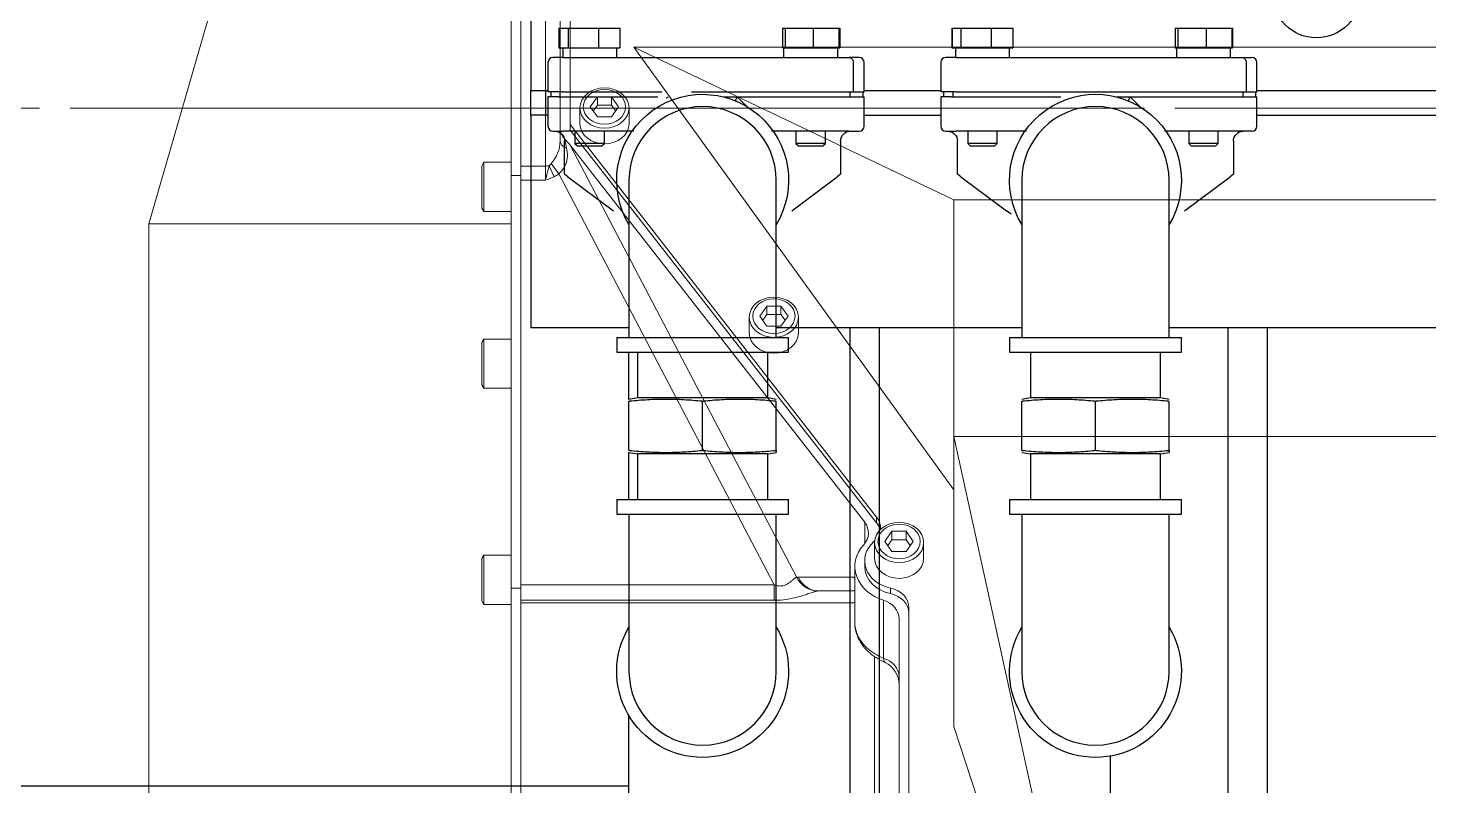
# Model space of a CAD drawing. Header units: millimetres. Extents: x 10462777 to 22643323, y 453826 to 1389191.
# Drawn here: x 11281790.5 to 11282075.8, y 584137.1 to 584291.4 of the extents above; entities that cross this region are included whole.
import ezdxf

# ---------------------------------------------------------------- set-up
doc = ezdxf.new("R2010")
doc.units = ezdxf.units.MM
doc.header["$LTSCALE"] = 200
doc.header["$MEASUREMENT"] = 0
for name, pattern in [('CENTER', [2, 1.25, -0.25, 0.25, -0.25]), ('CENTER2', [1.125, 0.75, -0.125, 0.125, -0.125]), ('PHANTOM', [2.5, 1.25, -0.25, 0.25, -0.25, 0.25, -0.25])]:
    doc.linetypes.add(name, pattern=pattern)
doc.layers.get('0').update_dxf_attribs({"linetype": 'CONTINUOUS'})
for name, color, linetype in [('1', 1, 'CENTER'), ('205', 4, 'CONTINUOUS'), ('DV1_DEFAULT', 7, 'CONTINUOUS')]:
    doc.layers.add(name, color=color, linetype=linetype)
doc.layers.add('LAYOUT', color=8, linetype='CONTINUOUS', lineweight=25)

# ---------------------------------------------------------------- blocks, each defined once
blk = doc.blocks.new('r710ic')
at = {"layer": 'DV1_DEFAULT', "color": 1, "linetype": 'CENTER2', "lineweight": 0}
for p, q in [((272041.37, 102141.44), (272041.37, 106426.45)), ((272041.37, 106323.81), (272041.37, 102038.81))]:
    blk.add_line(p, q, dxfattribs=at)
at = {"layer": 'DV1_DEFAULT', "color": 7, "linetype": 'CENTER2', "lineweight": 0}
blk.add_line((272041.37, 104592.6), (272041.37, 103886.38), dxfattribs=at)
at = {"layer": 'DV1_DEFAULT', "color": 7, "linetype": 'Continuous', "lineweight": 0}
for p, q in [((272059.99, 104103.8), (272059.99, 104325.63)), ((272108.19, 104103.8), (272108.19, 104325.63)), ((272028.96, 104038.63), (272028.96, 104250.63)), ((272287.76, 104143.18), (272108.19, 104103.8)), ((272167.27, 104103.8), (272287.76, 104143.18)), ((272028.96, 104038.63), (272119.07, 104103.8)), ((272028.96, 104038.63), (272059.99, 104103.8)), ((272059.99, 104103.8), (272108.19, 104103.8)), ((272167.27, 104103.8), (272108.19, 104103.8)), ((272132.99, 104097.63), (272129.78, 104097.63)), ((272129.55, 104095.52), (272127.5, 104094.07)), ((272127.5, 104094.07), (272127.5, 104091.18)), ((272129.22, 104094.07), (272127.5, 104094.07)), ((272130.41, 104094.91), (272129.22, 104094.07)), ((272129.22, 104094.07), (272129.22, 104091.18)), ((272131.6, 104094.07), (272129.55, 104095.52)), ((272131.6, 104091.18), (272131.6, 104094.07)), ((272143.01, 104094.63), (272202.55, 104094.63)), ((272129.22, 104091.18), (272127.5, 104091.18)), ((272127.5, 104091.18), (272129.55, 104089.74)), ((272129.22, 104091.18), (272130.41, 104090.35)), ((272129.55, 104089.74), (272131.6, 104091.18)), ((272140.2, 104090.88), (272139.05, 104090.88)), ((272200.75, 104092.63), (272145.3, 104092.63)), ((272044.7, 104025.63), (272124.6, 104088.05)), ((272045.85, 104025.63), (272125.74, 104088.05)), ((272125.74, 104088.05), (272124.6, 104088.05)), ((272129.78, 104087.63), (272132.99, 104087.63)), ((272153.36, 104089.46), (272141.54, 104089.46)), ((272206.37, 104087.63), (272153, 104087.63)), ((272048.9, 104025.63), (272125.67, 104085.62)), ((272130, 104085.62), (272125.67, 104085.62)), ((272133.5, 104085.63), (272134.64, 104085.63)), ((272134.64, 104083.63), (272146.12, 104083.63)), ((272136.86, 104072.08), (272136.86, 104083.42)), ((272139.65, 104083.63), (272139.65, 104076.29)), ((272142.08, 104083.63), (272142.08, 104015.63)), ((272048.9, 104025.63), (272136.9, 104071.77)), ((272087.12, 104072.13), (272083.91, 104072.13)), ((272083.68, 104070.02), (272081.63, 104068.57)), ((272081.63, 104068.57), (272081.63, 104065.69)), ((272083.35, 104068.57), (272081.63, 104068.57)), ((272084.54, 104069.41), (272083.35, 104068.57)), ((272083.35, 104068.57), (272083.35, 104065.69)), ((272085.73, 104068.57), (272083.68, 104070.02)), ((272085.73, 104065.69), (272085.73, 104068.57)), ((272138.42, 104067.2), (272054.74, 104023.33)), ((272083.35, 104065.69), (272081.63, 104065.69)), ((272081.63, 104065.69), (272083.68, 104064.24)), ((272083.35, 104065.69), (272084.54, 104064.85)), ((272083.68, 104064.24), (272085.73, 104065.69)), ((272141.53, 104067.2), (272138.42, 104067.2)), ((272138.42, 104015.63), (272138.42, 104067.2)), ((272141.53, 104067.2), (272141.53, 104015.63)), ((272083.91, 104062.13), (272087.12, 104062.13)), ((272044.52, 104037.63), (272041.31, 104037.63)), ((272041.08, 104035.52), (272039.03, 104034.07)), ((272039.03, 104034.07), (272039.03, 104031.18)), ((272040.75, 104034.07), (272039.03, 104034.07)), ((272041.94, 104034.91), (272040.75, 104034.07)), ((272040.75, 104034.07), (272040.75, 104031.18)), ((272043.13, 104034.07), (272041.08, 104035.52)), ((272043.13, 104031.18), (272043.13, 104034.07)), ((272040.75, 104031.18), (272039.03, 104031.18)), ((272039.03, 104031.18), (272041.08, 104029.74)), ((272040.75, 104031.18), (272041.94, 104030.35)), ((272041.08, 104029.74), (272043.13, 104031.18)), ((272041.31, 104027.63), (272044.52, 104027.63)), ((271974.08, 104025.63), (272044.7, 104025.63)), ((272044.7, 104025.63), (272045.85, 104025.63)), ((272047.63, 104024.53), (272049.51, 104024.91)), ((271976.13, 104023.63), (272045.5, 104023.63)), ((272048.08, 104023.63), (272045.5, 104023.63)), ((272052.62, 104021.79), (272054.74, 104023.33)), ((272053.08, 104021.38), (272055.3, 104022.37)), ((272053.13, 104020.63), (271975.65, 104020.63)), ((272056, 104020.63), (272053.13, 104020.63)), ((272053.13, 104015.63), (272053.13, 104020.63)), ((272056, 104020.63), (272056, 104015.63)), ((272053.13, 104015.63), (271975.65, 104015.63)), ((272055.05, 104013.63), (271977.53, 104013.63)), ((272052.37, 104013.63), (272052.37, 104008.03)), ((272056, 104015.63), (272053.13, 104015.63)), ((272055.05, 104013.63), (272055.05, 104015.63)), ((272139.08, 104013.63), (272055.05, 104013.63)), ((272138.42, 104015.63), (272056, 104015.63)), ((272062.37, 104008.03), (272062.37, 104013.63)), ((272064.92, 104013.63), (272064.92, 103939.87)), ((272088.37, 104013.63), (272088.37, 104008.03)), ((272098.37, 104008.03), (272098.37, 104013.63)), ((272132.37, 104013.63), (272132.37, 104008.03)), ((272141.53, 104015.63), (272138.42, 104015.63)), ((272139.08, 104013.63), (272139.08, 104015.63)), ((272282.37, 104013.63), (272139.08, 104013.63)), ((272142.08, 104015.63), (272141.53, 104015.63)), ((272142.08, 104015.63), (272281.94, 104015.63)), ((272142.37, 104008.03), (272142.37, 104013.63)), ((272064.92, 103939.87), (271815.37, 104011.87)), ((272062.37, 104008.03), (272052.37, 104008.03)), ((272052.37, 104008.03), (272053.06, 104007.63)), ((272053.06, 104007.63), (272061.68, 104007.63)), ((272061.68, 104007.63), (272062.37, 104008.03)), ((272098.37, 104008.03), (272088.37, 104008.03)), ((272088.37, 104008.03), (272089.06, 104007.63)), ((272089.06, 104007.63), (272097.68, 104007.63)), ((272097.68, 104007.63), (272098.37, 104008.03)), ((272142.37, 104008.03), (272132.37, 104008.03)), ((272132.37, 104008.03), (272133.06, 104007.63)), ((272133.06, 104007.63), (272141.68, 104007.63)), ((272141.68, 104007.63), (272142.37, 104008.03)), ((272245.37, 103939.87), (272064.92, 103939.87))]:
    blk.add_line(p, q, dxfattribs=at)
at = {"layer": 'DV1_DEFAULT', "color": 3, "linetype": 'CENTER2', "lineweight": 0}
blk.add_circle((272041.37, 104232.63), 367.64, dxfattribs=at)
at = {"layer": 'DV1_DEFAULT', "color": 7, "linetype": 'Continuous', "lineweight": 0}
for centre, radius, start, end in [((272158.67, 104087.73), 4.9, 90.004, 155.3609), ((272146.86, 104083.42), 10, 178.7889, 180), ((272045.45, 104026.7), 3.08, 270.8941, 315.119), ((272050.87, 104019.96), 5.13, 40.9793, 105.3613), ((272047.7, 104016.17), 7.47, 48.7718, 87.0666), ((272027.67, 104010.27), 30.17, 20.0883, 23.6585), ((272063.47, 104055.92), 36.07, 253.255, 258.0474)]:
    blk.add_arc(centre, radius, start, end, dxfattribs=at)
for centre, major_axis in [((272129.78, 104092.63), (0, 5)), ((272129.55, 104092.63), (0, -4.31)), ((272083.91, 104067.13), (0, 5)), ((272083.68, 104067.13), (0, 4.31)), ((272041.31, 104032.63), (0, 5)), ((272041.08, 104032.63), (0, -4.31))]:
    blk.add_ellipse(centre, major_axis=major_axis, ratio=0.819152, dxfattribs=at)
for centre, major_axis, ratio, start_param, end_param in [((272132.99, 104092.63), (0, 5), 0.819152, 3.141593, 6.283185), ((272143.01, 104089.63), (0, -5), 0.819152, 3.141593, 4.459709), ((272144.16, 104089.63), (0, 5), 0.819152, 0, 1.318116), ((272133.5, 104092.63), (0, 7), 0.819152, 2.39279, 4.459709), ((272134.64, 104092.63), (0, 7), 0.819152, 3.141593, 4.459709), ((272145.3, 104087.73), (0, -4.9), 0.819152, 3.141593, 4.352129), ((272157.12, 104087.73), (0, -4.9), 0.819152, 3.141593, 4.352129), ((272126.81, 104083.84), (0, -5), 0.819152, 3.063973, 3.710906), ((272127.95, 104083.84), (0, -5), 0.819152, 3.32803, 3.710906), ((272126.81, 104083.84), (0, -5), 0.819152, 2.39279, 2.435682), ((272134.64, 104092.63), (0, 9), 0.819152, 2.50037, 4.352129), ((272127.83, 104081.49), (0, -4.9), 0.819152, 2.50037, 3.710906), ((272134.65, 104087.63), (5, 0), 0.938748, 5.169733, 5.263012), ((272134.65, 104076.29), (5, 0), 0.938748, 5.169733, 6.283185), ((272134.69, 104075.98), (4.8, 1.38), 0.949089, 4.904928, 5.988714), ((272144.65, 104081.54), (-4.63, -6.24), 0.303979, 5.893837, 5.985391), ((272087.12, 104067.13), (0, 5), 0.819152, 3.141593, 6.283185), ((272146.86, 104077.33), (-9.87, -5.77), 0.280981, 6.120391, 6.211945), ((272044.52, 104032.63), (0, 5), 0.819152, 3.141593, 6.283185), ((272051.1, 104021.42), (-6.42, -5.84), 0.535423, 4.573748, 4.767537), ((272048.08, 104027.63), (0, -4), 0.484865, 0, 0.824415), ((272043.48, 104020.63), (9.91, 0), 0.30273, 0.251819, 0.396066), ((272043.48, 104020.63), (-12.2, 0), 0.573576, 3.393412, 3.537659), ((272051.41, 104020.63), (0, 3), 0.573576, 4.712389, 4.964208)]:
    blk.add_ellipse(centre, major_axis=major_axis, ratio=ratio, start_param=start_param, end_param=end_param, dxfattribs=at)
for points, knots in [([(272146.12, 104083.63), (272146.25, 104083.63), (272146.39, 104083.63), (272147.1, 104083.68), (272147.65, 104083.8), (272148.48, 104084.1), (272148.75, 104084.21), (272149.28, 104084.49), (272149.54, 104084.64), (272150.04, 104084.99), (272150.28, 104085.17), (272150.75, 104085.59), (272150.99, 104085.81), (272151.64, 104086.52), (272152.04, 104087.05), (272152.59, 104087.92), (272152.76, 104088.22), (272153.08, 104088.83), (272153.22, 104089.14), (272153.36, 104089.46)], [0.3450877, 0.3450877, 0.3450877, 0.3450877, 0.375, 0.375, 0.5, 0.5, 0.5625, 0.5625, 0.625, 0.625, 0.6875, 0.6875, 0.75, 0.75, 0.875, 0.875, 0.9375, 0.9375, 1, 1, 1, 1]), ([(272146.16, 104083.65), (272146.22, 104083.64), (272146.9, 104083.56), (272148.33, 104083.91), (272150.12, 104084.69), (272151.69, 104085.94), (272152.96, 104087.46), (272153.8, 104088.86), (272154.12, 104089.6), (272154.21, 104089.8)], [0, 0, 0, 0, 0.016991, 0.206682, 0.394075, 0.576881, 0.761429, 0.944882, 1, 1, 1, 1]), ([(272139.67, 104075.98), (272139.7, 104075.75), (272139.77, 104075.49), (272139.9, 104075.05), (272139.95, 104074.9), (272140.05, 104074.59), (272140.1, 104074.42), (272140.27, 104073.93), (272140.39, 104073.58), (272140.63, 104072.85), (272140.74, 104072.47), (272141.06, 104071.33), (272141.24, 104070.53), (272141.48, 104068.88), (272141.53, 104068.04), (272141.53, 104067.2)], [0, 0, 0, 0, 0.125, 0.125, 0.1875, 0.1875, 0.25, 0.25, 0.375, 0.375, 0.5, 0.5, 0.75, 0.75, 1, 1, 1, 1]), ([(272138.42, 104067.2), (272138.51, 104067.46), (272138.58, 104067.73), (272138.63, 104068.14), (272138.64, 104068.28), (272138.64, 104068.55), (272138.63, 104068.68), (272138.59, 104068.94), (272138.56, 104069.07), (272138.48, 104069.32), (272138.43, 104069.44), (272138.33, 104069.67), (272138.27, 104069.78), (272138.15, 104069.98), (272138.08, 104070.08), (272137.89, 104070.36), (272137.75, 104070.53), (272137.49, 104070.84), (272137.37, 104070.98), (272137.16, 104071.24), (272137.07, 104071.36), (272136.95, 104071.58), (272136.91, 104071.68), (272136.9, 104071.77)], [0, 0, 0, 0, 0.125, 0.125, 0.1875, 0.1875, 0.25, 0.25, 0.3125, 0.3125, 0.375, 0.375, 0.4375, 0.4375, 0.5, 0.5, 0.625, 0.625, 0.75, 0.75, 0.875, 0.875, 1, 1, 1, 1])]:
    blk.add_open_spline(points, degree=3, knots=knots, dxfattribs=at)
blk.add_open_spline([(272154.23, 104089.79), (272154.17, 104089.67), (272153.87, 104089.57), (272153.36, 104089.46)], degree=3, dxfattribs=at)
at = {"layer": 'LAYOUT', "color": 3}
blk.add_circle((272041.37, 104232.63), 2050.12, dxfattribs=at)
blk = doc.blocks.new('A$C7DA30AB0')
at = {"layer": 'LAYOUT', "color": 6, "linetype": 'PHANTOM'}
blk.add_circle((3030.45, 3025.99, 0), 2693.02, dxfattribs=at)

msp = doc.modelspace()

# ---------------------------------------------------------------- linework, layer by layer
at = {"layer": '1', "color": 252, "linetype": 'Continuous'}
for p, q in [((11281912.86951, 584215.83509, 0), (11281912.86951, 584225.44022, 0)), ((11281912.86951, 584195.4398, 0), (11281912.86951, 584205.03993, 0)), ((11281912.86951, 584081.43318, 0), (11281912.86951, 584151.42417, 0))]:
    msp.add_line(p, q, dxfattribs=at)
at = {"layer": '1', "color": 124, "linetype": 'Continuous'}
msp.add_line((11281392.86213, 584137.1362, 0), (11281912.87561, 584137.1362, 0), dxfattribs=at)
at = {"layer": '205', "color": 252, "linetype": 'Continuous'}
for p, q in [((11281892.86923, 584340.43686, 0), (11281892.86923, 584278.68645, 0)), ((11281898.6056, 584291.43616, 0), (11281898.6056, 584287.4361, 0)), ((11281898.6056, 584291.43616, 0), (11281898.70279, 584291.43616, 0)), ((11281898.70278, 584291.43616, 0), (11281898.70278, 584287.4361, 0)), ((11281898.70278, 584291.43616, 0), (11281900.47062, 584291.43616, 0)), ((11281900.47062, 584291.43616, 0), (11281900.47062, 584287.4361, 0)), ((11281900.47062, 584291.43616, 0), (11281906.63724, 584291.43616, 0)), ((11281906.63724, 584291.43616, 0), (11281911.03602, 584291.43616, 0)), ((11281906.63724, 584291.43616, 0), (11281906.63724, 584287.4361, 0)), ((11281911.03602, 584291.43616, 0), (11281911.03602, 584287.4361, 0)), ((11281944.12096, 584291.43616, 0), (11281944.12096, 584287.4361, 0)), ((11281944.12096, 584291.43616, 0), (11281944.65842, 584291.43616, 0)), ((11281944.65842, 584291.43616, 0), (11281944.65842, 584287.4361, 0)), ((11281944.65842, 584291.43616, 0), (11281950.4075, 584291.43616, 0)), ((11281950.4075, 584291.43616, 0), (11281950.4075, 584287.4361, 0)), ((11281950.4075, 584291.43616, 0), (11281955.61912, 584291.43616, 0)), ((11281955.61909, 584291.43616, 0), (11281955.79771, 584291.43616, 0)), ((11281955.61912, 584291.43616, 0), (11281955.61912, 584287.4361, 0)), ((11281955.79771, 584291.43616, 0), (11281955.79771, 584287.4361, 0)), ((11281978.60674, 584291.43616, 0), (11281978.60674, 584287.4361, 0)), ((11281978.60674, 584291.43616, 0), (11281978.70393, 584291.43616, 0)), ((11281978.70392, 584291.43616, 0), (11281978.70392, 584287.4361, 0)), ((11281978.70392, 584291.43616, 0), (11281980.47176, 584291.43616, 0)), ((11281980.47176, 584291.43616, 0), (11281980.47176, 584287.4361, 0)), ((11281980.47176, 584291.43616, 0), (11281986.63838, 584291.43616, 0)), ((11281986.63838, 584291.43616, 0), (11281986.63838, 584287.4361, 0)), ((11281986.63838, 584291.43616, 0), (11281991.03716, 584291.43616, 0)), ((11281991.03716, 584291.43616, 0), (11281991.03716, 584287.4361, 0)), ((11282024.1221, 584291.43616, 0), (11282024.1221, 584287.4361, 0)), ((11282024.1221, 584291.43616, 0), (11282024.65956, 584291.43616, 0)), ((11282024.65956, 584291.43616, 0), (11282024.65956, 584287.4361, 0)), ((11282024.65956, 584291.43616, 0), (11282030.40863, 584291.43616, 0)), ((11282030.40863, 584291.43616, 0), (11282035.62025, 584291.43616, 0)), ((11282030.40863, 584291.43616, 0), (11282030.40863, 584287.4361, 0)), ((11282035.62023, 584291.43616, 0), (11282035.79885, 584291.43616, 0)), ((11282035.62025, 584291.43616, 0), (11282035.62025, 584287.4361, 0)), ((11282035.79885, 584291.43616, 0), (11282035.79885, 584287.4361, 0)), ((11281898.6056, 584287.4361, 0), (11281898.70279, 584287.4361, 0)), ((11281898.70278, 584287.4361, 0), (11281899.5867, 584287.4361, 0)), ((11281899.36932, 584287.4361, 0), (11281899.36932, 584285.43607, 0)), ((11281899.5867, 584287.4361, 0), (11281900.47062, 584287.4361, 0)), ((11281900.47062, 584287.4361, 0), (11281903.55393, 584287.4361, 0)), ((11281903.55393, 584287.4361, 0), (11281906.63724, 584287.4361, 0)), ((11281906.63724, 584287.4361, 0), (11281908.83663, 584287.4361, 0)), ((11281908.83663, 584287.4361, 0), (11281911.03602, 584287.4361, 0)), ((11281910.36948, 584285.43607, 0), (11281910.36948, 584287.4361, 0)), ((11281944.12096, 584287.4361, 0), (11281944.38969, 584287.4361, 0)), ((11281944.36996, 584287.4361, 0), (11281944.36996, 584285.43607, 0)), ((11281944.38969, 584287.4361, 0), (11281944.65842, 584287.4361, 0)), ((11281944.65842, 584287.4361, 0), (11281947.53296, 584287.4361, 0)), ((11281947.53296, 584287.4361, 0), (11281950.4075, 584287.4361, 0)), ((11281950.4075, 584287.4361, 0), (11281953.01331, 584287.4361, 0)), ((11281953.01331, 584287.4361, 0), (11281955.61912, 584287.4361, 0)), ((11281955.37012, 584285.43607, 0), (11281955.37012, 584287.4361, 0)), ((11281955.61909, 584287.4361, 0), (11281955.79771, 584287.4361, 0)), ((11281978.60674, 584287.4361, 0), (11281978.70393, 584287.4361, 0)), ((11281978.70392, 584287.4361, 0), (11281979.58784, 584287.4361, 0)), ((11281979.37046, 584287.4361, 0), (11281979.37046, 584285.43607, 0)), ((11281979.58784, 584287.4361, 0), (11281980.47176, 584287.4361, 0)), ((11281980.47176, 584287.4361, 0), (11281983.55507, 584287.4361, 0)), ((11281983.55507, 584287.4361, 0), (11281986.63838, 584287.4361, 0)), ((11281986.63838, 584287.4361, 0), (11281988.83777, 584287.4361, 0)), ((11281988.83777, 584287.4361, 0), (11281991.03716, 584287.4361, 0)), ((11281990.37062, 584285.43607, 0), (11281990.37062, 584287.4361, 0)), ((11282024.1221, 584287.4361, 0), (11282024.39083, 584287.4361, 0)), ((11282024.3711, 584287.4361, 0), (11282024.3711, 584285.43607, 0)), ((11282024.39083, 584287.4361, 0), (11282024.65956, 584287.4361, 0)), ((11282024.65956, 584287.4361, 0), (11282027.5341, 584287.4361, 0)), ((11282027.5341, 584287.4361, 0), (11282030.40863, 584287.4361, 0)), ((11282030.40863, 584287.4361, 0), (11282033.01444, 584287.4361, 0)), ((11282033.01444, 584287.4361, 0), (11282035.62025, 584287.4361, 0)), ((11282035.37125, 584285.43607, 0), (11282035.37125, 584287.4361, 0)), ((11282035.62023, 584287.4361, 0), (11282035.79885, 584287.4361, 0)), ((11281896.36928, 584284.43606, 0), (11281896.36928, 584278.43597, 0)), ((11281899.43759, 584285.43607, 0), (11281897.36929, 584285.43607, 0)), ((11281899.43759, 584285.43607, 0), (11281957.67558, 584285.43607, 0)), ((11281959.74388, 584285.43607, 0), (11281957.67558, 584285.43607, 0)), ((11281958.55701, 584284.43606, 0), (11281958.55701, 584278.43597, 0)), ((11281960.74389, 584278.43597, 0), (11281960.74389, 584284.43606, 0)), ((11281976.37042, 584284.43606, 0), (11281976.37042, 584278.43597, 0)), ((11281979.43873, 584285.43607, 0), (11281977.37043, 584285.43607, 0)), ((11281979.43873, 584285.43607, 0), (11282037.67671, 584285.43607, 0)), ((11282037.67671, 584285.43607, 0), (11282039.74501, 584285.43607, 0)), ((11282038.55815, 584284.43606, 0), (11282038.55815, 584278.43597, 0)), ((11282040.74503, 584278.43597, 0), (11282040.74503, 584284.43606, 0)), ((11281892.86923, 584273.68591, 0), (11281892.86923, 584278.68598, 0)), ((11281892.86923, 584278.68598, 0), (11281895.86927, 584278.68598, 0)), ((11281895.86927, 584278.68598, 0), (11281895.86927, 584273.68591, 0)), ((11281895.86927, 584278.68598, 0), (11281896.37264, 584278.68598, 0)), ((11281898.44669, 584278.43597, 0), (11281896.36928, 584278.43597, 0)), ((11281896.9318, 584278.43597, 0), (11281896.9318, 584277.43596, 0)), ((11281899.35503, 584278.43597, 0), (11281898.44669, 584278.43597, 0)), ((11281898.86681, 584277.43596, 0), (11281898.86681, 584278.43597, 0)), ((11281899.35503, 584278.43597, 0), (11281919.56482, 584278.43597, 0)), ((11281925.61604, 584278.43597, 0), (11281958.55701, 584278.43597, 0)), ((11281957.91249, 584277.43596, 0), (11281957.91249, 584278.43597, 0)), ((11281958.55701, 584278.43597, 0), (11281960.74389, 584278.43597, 0)), ((11281960.53596, 584277.43596, 0), (11281960.53596, 584278.43597, 0)), ((11281960.74433, 584278.68598, 0), (11281976.37239, 584278.68598, 0)), ((11281978.44783, 584278.43597, 0), (11281976.37042, 584278.43597, 0)), ((11281976.93293, 584278.43597, 0), (11281976.93293, 584277.43596, 0)), ((11281979.35617, 584278.43597, 0), (11281978.44783, 584278.43597, 0)), ((11281978.86795, 584277.43596, 0), (11281978.86795, 584278.43597, 0)), ((11281979.35617, 584278.43597, 0), (11282038.55815, 584278.43597, 0)), ((11282037.91363, 584277.43596, 0), (11282037.91363, 584278.43597, 0)), ((11282038.55815, 584278.43597, 0), (11282040.74503, 584278.43597, 0)), ((11282040.5371, 584277.43596, 0), (11282040.5371, 584278.43597, 0)), ((11282040.75, 584278.68598, 0), (11282216.37162, 584278.68598, 0)), ((11281896.36928, 584277.43596, 0), (11281896.36928, 584271.43587, 0)), ((11281898.44669, 584277.43596, 0), (11281896.36928, 584277.43596, 0)), ((11281898.44669, 584277.43596, 0), (11281899.35503, 584277.43596, 0)), ((11281899.35503, 584277.43596, 0), (11281918.7604, 584277.43596, 0)), ((11281920.51975, 584277.12771, 0), (11281920.828, 584277.43596, 0)), ((11281932.02303, 584277.43596, 0), (11281934.91146, 584277.43596, 0)), ((11281934.56678, 584276.60384, 0), (11281934.91146, 584277.43596, 0)), ((11281934.91146, 584277.43596, 0), (11281936.95389, 584275.39353, 0)), ((11281934.91146, 584277.43596, 0), (11281957.75814, 584277.43596, 0)), ((11281957.75814, 584277.43596, 0), (11281958.66648, 584277.43596, 0)), ((11281958.66648, 584277.43596, 0), (11281960.74389, 584277.43596, 0)), ((11281960.74389, 584271.43587, 0), (11281960.74389, 584277.43596, 0)), ((11281976.37042, 584277.43596, 0), (11281976.37042, 584271.43587, 0)), ((11281978.44783, 584277.43596, 0), (11281976.37042, 584277.43596, 0)), ((11281978.44783, 584277.43596, 0), (11281979.35617, 584277.43596, 0)), ((11281979.35617, 584277.43596, 0), (11282000.82913, 584277.43596, 0)), ((11282012.02416, 584277.43596, 0), (11282014.91259, 584277.43596, 0)), ((11282014.56792, 584276.60384, 0), (11282014.91259, 584277.43596, 0)), ((11282014.91259, 584277.43596, 0), (11282016.95502, 584275.39353, 0)), ((11282014.91259, 584277.43596, 0), (11282037.75927, 584277.43596, 0)), ((11282037.75927, 584277.43596, 0), (11282038.66761, 584277.43596, 0)), ((11282038.66761, 584277.43596, 0), (11282040.74503, 584277.43596, 0)), ((11282040.74503, 584271.43587, 0), (11282040.74503, 584277.43596, 0)), ((11281892.86923, 584273.68653, 0), (11281892.86923, 584230.43529, 0)), ((11281895.86927, 584273.68591, 0), (11281892.86923, 584273.68591, 0)), ((11281895.86927, 584273.68591, 0), (11281896.37264, 584273.68591, 0)), ((11281960.74433, 584273.68591, 0), (11281976.37239, 584273.68591, 0)), ((11282040.75, 584273.68591, 0), (11282216.37162, 584273.68591, 0)), ((11281897.36929, 584270.43586, 0), (11281899.43759, 584270.43586, 0)), ((11281913.8279, 584270.43586, 0), (11281899.43759, 584270.43586, 0)), ((11281901.86936, 584270.43586, 0), (11281901.86936, 584267.93583, 0)), ((11281907.86944, 584267.93583, 0), (11281907.86944, 584270.43586, 0)), ((11281957.67558, 584270.43586, 0), (11281941.91156, 584270.43586, 0)), ((11281946.87, 584270.43586, 0), (11281946.87, 584267.93583, 0)), ((11281952.87008, 584267.93583, 0), (11281952.87008, 584270.43586, 0)), ((11281957.67558, 584270.43586, 0), (11281959.74388, 584270.43586, 0)), ((11281977.37043, 584270.43586, 0), (11281979.43873, 584270.43586, 0)), ((11281993.82903, 584270.43586, 0), (11281979.43873, 584270.43586, 0)), ((11281981.87049, 584270.43586, 0), (11281981.87049, 584267.93583, 0)), ((11281987.87058, 584267.93583, 0), (11281987.87058, 584270.43586, 0)), ((11282037.67671, 584270.43586, 0), (11282021.91269, 584270.43586, 0)), ((11282026.87113, 584270.43586, 0), (11282026.87113, 584267.93583, 0)), ((11282032.87122, 584267.93583, 0), (11282032.87122, 584270.43586, 0)), ((11282039.74501, 584270.43586, 0), (11282037.67671, 584270.43586, 0)), ((11281899.76945, 584261.65733, 0), (11281899.76945, 584268.43583, 0)), ((11281901.86936, 584267.93583, 0), (11281902.36937, 584267.43582, 0)), ((11281904.8694, 584267.93583, 0), (11281901.86936, 584267.93583, 0)), ((11281902.36937, 584267.43582, 0), (11281904.8694, 584267.43582, 0)), ((11281907.86944, 584267.93583, 0), (11281904.8694, 584267.93583, 0)), ((11281904.8694, 584267.43582, 0), (11281907.36944, 584267.43582, 0)), ((11281907.36944, 584267.43582, 0), (11281907.86944, 584267.93583, 0)), ((11281946.87, 584267.93583, 0), (11281947.37, 584267.43582, 0)), ((11281949.87004, 584267.93583, 0), (11281946.87, 584267.93583, 0)), ((11281947.37, 584267.43582, 0), (11281949.87004, 584267.43582, 0)), ((11281952.87008, 584267.93583, 0), (11281949.87004, 584267.93583, 0)), ((11281949.87004, 584267.43582, 0), (11281952.37008, 584267.43582, 0)), ((11281952.37008, 584267.43582, 0), (11281952.87008, 584267.93583, 0)), ((11281955.97001, 584268.43583, 0), (11281955.97001, 584261.65733, 0)), ((11281979.77058, 584261.65733, 0), (11281979.77058, 584268.43583, 0)), ((11281981.87049, 584267.93583, 0), (11281982.3705, 584267.43582, 0)), ((11281984.87054, 584267.93583, 0), (11281981.87049, 584267.93583, 0)), ((11281982.3705, 584267.43582, 0), (11281984.87054, 584267.43582, 0)), ((11281987.87058, 584267.93583, 0), (11281984.87054, 584267.93583, 0)), ((11281984.87054, 584267.43582, 0), (11281987.37057, 584267.43582, 0)), ((11281987.37057, 584267.43582, 0), (11281987.87058, 584267.93583, 0)), ((11282026.87113, 584267.93583, 0), (11282027.37114, 584267.43582, 0)), ((11282029.87118, 584267.93583, 0), (11282026.87113, 584267.93583, 0)), ((11282027.37114, 584267.43582, 0), (11282029.87118, 584267.43582, 0)), ((11282032.87122, 584267.93583, 0), (11282029.87118, 584267.93583, 0)), ((11282029.87118, 584267.43582, 0), (11282032.37121, 584267.43582, 0)), ((11282032.37121, 584267.43582, 0), (11282032.87122, 584267.93583, 0)), ((11282035.97114, 584268.43583, 0), (11282035.97114, 584261.65733, 0)), ((11281900.44431, 584261.15493, 0), (11281899.76945, 584261.65733, 0)), ((11281900.44431, 584261.15493, 0), (11281909.73241, 584254.24047, 0)), ((11281946.00704, 584254.24047, 0), (11281955.29514, 584261.15493, 0)), ((11281955.97001, 584261.65733, 0), (11281955.29514, 584261.15493, 0)), ((11281980.44545, 584261.15493, 0), (11281979.77058, 584261.65733, 0)), ((11281980.44545, 584261.15493, 0), (11281989.73355, 584254.24047, 0)), ((11282026.00818, 584254.24047, 0), (11282035.29628, 584261.15493, 0)), ((11282035.97114, 584261.65733, 0), (11282035.29628, 584261.15493, 0)), ((11281912.86951, 584260.43572, 0), (11281912.86951, 584228.43526, 0)), ((11281942.86994, 584228.43526, 0), (11281942.86994, 584260.43572, 0)), ((11281992.87065, 584260.43572, 0), (11281992.87065, 584228.43526, 0)), ((11282022.87108, 584228.43526, 0), (11282022.87108, 584260.43572, 0)), ((11281990.69529, 584253.52451, 0), (11281989.73355, 584254.24047, 0)), ((11281892.86923, 584230.43529, 0), (11281912.87576, 584230.43529, 0)), ((11281942.87619, 584230.43529, 0), (11281992.8769, 584230.43529, 0)), ((11281957.87015, 584230.43804, 0), (11281957.87015, 584116.43367, 0)), ((11281963.87024, 584078.43313, 0), (11281963.87024, 584230.43217, 0)), ((11282022.87733, 584230.43529, 0), (11282232.87406, 584230.43529, 0)), ((11282034.87125, 584018.93229, 0), (11282034.87125, 584230.44781, 0)), ((11282042.87136, 584093.43335, 0), (11282042.87136, 584230.43498, 0)), ((11281910.36948, 584228.43526, 0), (11281910.36948, 584225.43522, 0)), ((11281910.36948, 584228.43526, 0), (11281927.86973, 584228.43526, 0)), ((11281927.86973, 584228.43526, 0), (11281945.36998, 584228.43526, 0)), ((11281945.36998, 584225.43522, 0), (11281945.36998, 584228.43526, 0)), ((11281990.37062, 584228.43526, 0), (11281990.37062, 584225.43522, 0)), ((11281990.37062, 584228.43526, 0), (11282007.87086, 584228.43526, 0)), ((11282007.87086, 584228.43526, 0), (11282025.37111, 584228.43526, 0)), ((11282025.37111, 584225.43522, 0), (11282025.37111, 584228.43526, 0)), ((11281910.36948, 584225.43522, 0), (11281927.86973, 584225.43522, 0)), ((11281914.61954, 584225.43509, 0), (11281914.61954, 584216.1404, 0)), ((11281927.86973, 584225.43522, 0), (11281945.36998, 584225.43522, 0)), ((11281941.11992, 584216.1404, 0), (11281941.11992, 584225.43509, 0)), ((11281990.37062, 584225.43522, 0), (11282007.87086, 584225.43522, 0)), ((11281994.62068, 584225.43509, 0), (11281994.62068, 584216.1404, 0)), ((11282007.87086, 584225.43522, 0), (11282025.37111, 584225.43522, 0)), ((11282021.12105, 584216.1404, 0), (11282021.12105, 584225.43509, 0)), ((11281914.61954, 584216.1404, 0), (11281912.86951, 584215.83182, 0)), ((11281912.86951, 584205.43494, 0), (11281912.86951, 584215.43508, 0)), ((11281912.86951, 584215.43508, 0), (11281912.9924, 584215.43508, 0)), ((11281927.86807, 584216.1404, 0), (11281914.61954, 584216.1404, 0)), ((11281927.74684, 584215.43508, 0), (11281927.86973, 584215.43508, 0)), ((11281941.11992, 584216.1404, 0), (11281927.86807, 584216.1404, 0)), ((11281927.86973, 584205.43494, 0), (11281927.86973, 584215.43508, 0)), ((11281927.86973, 584215.43508, 0), (11281927.99261, 584215.43508, 0)), ((11281942.86994, 584215.83182, 0), (11281941.11992, 584216.1404, 0)), ((11281942.74706, 584215.43508, 0), (11281942.86994, 584215.43508, 0)), ((11281942.86994, 584205.43494, 0), (11281942.86994, 584215.43508, 0)), ((11281994.62068, 584216.1404, 0), (11281992.87065, 584215.83182, 0)), ((11281992.87065, 584205.43494, 0), (11281992.87065, 584215.43508, 0)), ((11281992.87065, 584215.43508, 0), (11281992.99353, 584215.43508, 0)), ((11282007.86921, 584216.1404, 0), (11281994.62068, 584216.1404, 0)), ((11282007.74798, 584215.43508, 0), (11282007.87086, 584215.43508, 0)), ((11282021.12105, 584216.1404, 0), (11282007.86921, 584216.1404, 0)), ((11282007.87086, 584205.43494, 0), (11282007.87086, 584215.43508, 0)), ((11282007.87086, 584215.43508, 0), (11282007.99375, 584215.43508, 0)), ((11282022.87108, 584215.83182, 0), (11282021.12105, 584216.1404, 0)), ((11282022.74819, 584215.43508, 0), (11282022.87108, 584215.43508, 0)), ((11282022.87108, 584205.43494, 0), (11282022.87108, 584215.43508, 0)), ((11281912.9924, 584205.43494, 0), (11281912.86951, 584205.43494, 0)), ((11281912.86951, 584205.0382, 0), (11281914.61954, 584204.72962, 0)), ((11281914.61954, 584204.72962, 0), (11281914.61954, 584195.43493, 0)), ((11281941.11992, 584204.72962, 0), (11281914.61954, 584204.72962, 0)), ((11281927.86973, 584205.43494, 0), (11281927.74684, 584205.43494, 0)), ((11281927.99261, 584205.43494, 0), (11281927.86973, 584205.43494, 0)), ((11281941.11992, 584204.72962, 0), (11281942.86994, 584205.0382, 0)), ((11281941.11992, 584195.43493, 0), (11281941.11992, 584204.72962, 0)), ((11281942.86994, 584205.43494, 0), (11281942.74706, 584205.43494, 0)), ((11281992.99353, 584205.43494, 0), (11281992.87065, 584205.43494, 0)), ((11281992.87065, 584205.0382, 0), (11281994.62068, 584204.72962, 0)), ((11281994.62068, 584204.72962, 0), (11281994.62068, 584195.43493, 0)), ((11282021.12105, 584204.72962, 0), (11281994.62068, 584204.72962, 0)), ((11282007.87086, 584205.43494, 0), (11282007.74798, 584205.43494, 0)), ((11282007.99375, 584205.43494, 0), (11282007.87086, 584205.43494, 0)), ((11282021.12105, 584204.72962, 0), (11282022.87108, 584205.0382, 0)), ((11282021.12105, 584195.43493, 0), (11282021.12105, 584204.72962, 0)), ((11282022.87108, 584205.43494, 0), (11282022.74819, 584205.43494, 0)), ((11281910.36948, 584195.4348, 0), (11281910.36948, 584192.43475, 0)), ((11281910.36948, 584195.4348, 0), (11281945.36998, 584195.4348, 0)), ((11281945.36998, 584192.43475, 0), (11281945.36998, 584195.4348, 0)), ((11281990.37062, 584195.4348, 0), (11281990.37062, 584192.43475, 0)), ((11281990.37062, 584195.4348, 0), (11282025.37111, 584195.4348, 0)), ((11282025.37111, 584192.43475, 0), (11282025.37111, 584195.4348, 0)), ((11281910.36948, 584192.43475, 0), (11281945.36998, 584192.43475, 0)), ((11281912.86951, 584192.43475, 0), (11281912.86951, 584160.4343, 0)), ((11281942.86994, 584160.4343, 0), (11281942.86994, 584192.43475, 0)), ((11281990.37062, 584192.43475, 0), (11282025.37111, 584192.43475, 0)), ((11281992.87065, 584192.43475, 0), (11281992.87065, 584160.4343, 0)), ((11282022.87108, 584160.4343, 0), (11282022.87108, 584192.43475, 0)), ((11282010.87091, 584143.1938, 0), (11282010.87091, 584018.93229, 0))]:
    msp.add_line(p, q, dxfattribs=at)
msp.add_circle((11282052.8715, 584298.43626, 0), 9.00013, dxfattribs=at)
for centre, radius, start, end in [((11281897.36929, 584284.43606, 0), 1.00001, 90, 180), ((11281959.74388, 584284.43606, 0), 1.00001, 0, 90), ((11281977.37043, 584284.43606, 0), 1.00001, 90, 180), ((11282039.74501, 584284.43606, 0), 1.00001, 0, 90), ((11281927.86973, 584260.43572, 0), 15.00021, 0, 180), ((11282007.87086, 584260.43572, 0), 15.00021, 0, 180), ((11281897.36929, 584271.43587, 0), 1.00001, 180, 270), ((11281959.74388, 584271.43587, 0), 1.00001, 270, 0), ((11281977.37043, 584271.43587, 0), 1.00001, 180, 270), ((11282039.74501, 584271.43587, 0), 1.00001, 270, 0), ((11281927.86973, 584160.4343, 0), 15.00021, 180, 0), ((11282007.87086, 584160.4343, 0), 15.00021, 180, 0)]:
    msp.add_arc(centre, radius, start, end, dxfattribs=at)
at = {"layer": '205', "color": 252, "linetype": 'Continuous', "extrusion": (0, 0, -1)}
for centre, radius, start, end in [((-11281927.86973, 584260.43572, 0), 17.50025, 329.0006166, 211.2693869), ((-11282007.87086, 584260.43572, 0), 17.50025, 328.7306063, 211.2693377), ((-11281897.76942, 584268.43583, 0), 2.00003, 90, 180), ((-11281957.97003, 584268.43583, 0), 2.00003, 0, 90), ((-11281977.77056, 584268.43583, 0), 2.00003, 90, 180), ((-11282037.97117, 584268.43583, 0), 2.00003, 0, 90), ((-11281927.86973, 584160.4343, 0), 17.50025, 270, 31.005003), ((-11281927.86973, 584160.4343, 0), 17.50025, 148.994997, 270), ((-11282007.87086, 584160.4343, 0), 17.50025, 270, 31.005003), ((-11282007.87086, 584160.4343, 0), 17.50025, 148.994997, 270)]:
    msp.add_arc(centre, radius, start, end, dxfattribs=at)
at = {"layer": '205', "color": 252, "linetype": 'Continuous'}
for points, knots in [([(11281957.67558, 584285.43607, 0), (11281957.77827, 584285.43607, 0), (11281957.88105, 584285.416, 0), (11281958.08008, 584285.33285, 0), (11281958.1739, 584285.27122, 0), (11281958.34445, 584285.10034, 0), (11281958.41936, 584284.99134, 0), (11281958.5259, 584284.73526, 0), (11281958.55701, 584284.58769, 0), (11281958.55701, 584284.43606, 0)], [0, 0, 0, 0, 0.25, 0.25, 0.5, 0.5, 0.75, 0.75, 1, 1, 1, 1]), ([(11282037.67671, 584285.43607, 0), (11282037.7794, 584285.43607, 0), (11282037.88219, 584285.416, 0), (11282038.08122, 584285.33285, 0), (11282038.17503, 584285.27122, 0), (11282038.34559, 584285.10034, 0), (11282038.4205, 584284.99134, 0), (11282038.52703, 584284.73526, 0), (11282038.55815, 584284.58769, 0), (11282038.55815, 584284.43606, 0)], [0, 0, 0, 0, 0.25, 0.25, 0.5, 0.5, 0.75, 0.75, 1, 1, 1, 1]), ([(11281927.74684, 584215.43508, 0), (11281926.51731, 584215.5587, 0), (11281925.28777, 584215.65888, 0), (11281922.8287, 584215.79564, 0), (11281920.36962, 584215.868, 0), (11281917.91055, 584215.79564, 0), (11281915.45147, 584215.65888, 0), (11281914.22193, 584215.5587, 0), (11281912.9924, 584215.43508, 0)], [0, 0, 0, 0, 0.25, 0.25, 0.5, 0.75, 0.75, 1, 1, 1, 1]), ([(11281942.74706, 584215.43508, 0), (11281941.51752, 584215.5587, 0), (11281940.28798, 584215.65888, 0), (11281937.82891, 584215.79564, 0), (11281935.36983, 584215.868, 0), (11281932.91076, 584215.79564, 0), (11281930.45169, 584215.65888, 0), (11281929.22215, 584215.5587, 0), (11281927.99261, 584215.43508, 0)], [0, 0, 0, 0, 0.25, 0.25, 0.5, 0.75, 0.75, 1, 1, 1, 1]), ([(11282007.74798, 584215.43508, 0), (11282006.51844, 584215.5587, 0), (11282005.28891, 584215.65888, 0), (11282002.82983, 584215.79564, 0), (11282000.37076, 584215.868, 0), (11281997.91168, 584215.79564, 0), (11281995.45261, 584215.65888, 0), (11281994.22307, 584215.5587, 0), (11281992.99353, 584215.43508, 0)], [0, 0, 0, 0, 0.25, 0.25, 0.5, 0.75, 0.75, 1, 1, 1, 1]), ([(11282022.74819, 584215.43508, 0), (11282021.51866, 584215.5587, 0), (11282020.28912, 584215.65888, 0), (11282017.83004, 584215.79564, 0), (11282015.37097, 584215.868, 0), (11282012.9119, 584215.79564, 0), (11282010.45282, 584215.65888, 0), (11282009.22328, 584215.5587, 0), (11282007.99375, 584215.43508, 0)], [0, 0, 0, 0, 0.25, 0.25, 0.5, 0.75, 0.75, 1, 1, 1, 1]), ([(11281912.9924, 584205.43494, 0), (11281914.22193, 584205.31132, 0), (11281915.45147, 584205.21113, 0), (11281917.91055, 584205.07437, 0), (11281920.36962, 584205.00202, 0), (11281922.8287, 584205.07437, 0), (11281925.28777, 584205.21113, 0), (11281926.51731, 584205.31132, 0), (11281927.74684, 584205.43494, 0)], [0, 0, 0, 0, 0.25, 0.25, 0.5, 0.75, 0.75, 1, 1, 1, 1]), ([(11281927.99261, 584205.43494, 0), (11281929.22215, 584205.31132, 0), (11281930.45169, 584205.21113, 0), (11281932.91076, 584205.07437, 0), (11281935.36983, 584205.00202, 0), (11281937.82891, 584205.07437, 0), (11281940.28798, 584205.21113, 0), (11281941.51752, 584205.31132, 0), (11281942.74706, 584205.43494, 0)], [0, 0, 0, 0, 0.25, 0.25, 0.5, 0.75, 0.75, 1, 1, 1, 1]), ([(11281942.86994, 584205.43494, 0), (11281942.86994, 584205.31132, 0), (11281942.86994, 584205.21113, 0), (11281942.86994, 584205.07455, 0), (11281942.86994, 584205.03838, 0), (11281942.86994, 584205.0382, 0)], [0, 0, 0, 0, 0.500638735, 0.500638735, 1, 1, 1, 1]), ([(11281992.99353, 584205.43494, 0), (11281994.22307, 584205.31132, 0), (11281995.45261, 584205.21113, 0), (11281997.91168, 584205.07437, 0), (11282000.37076, 584205.00202, 0), (11282002.82983, 584205.07437, 0), (11282005.28891, 584205.21113, 0), (11282006.51844, 584205.31132, 0), (11282007.74798, 584205.43494, 0)], [0, 0, 0, 0, 0.25, 0.25, 0.5, 0.75, 0.75, 1, 1, 1, 1]), ([(11282007.99375, 584205.43494, 0), (11282009.22328, 584205.31132, 0), (11282010.45282, 584205.21113, 0), (11282012.9119, 584205.07437, 0), (11282015.37097, 584205.00202, 0), (11282017.83004, 584205.07437, 0), (11282020.28912, 584205.21113, 0), (11282021.51866, 584205.31132, 0), (11282022.74819, 584205.43494, 0)], [0, 0, 0, 0, 0.25, 0.25, 0.5, 0.75, 0.75, 1, 1, 1, 1]), ([(11282022.87108, 584205.43494, 0), (11282022.87108, 584205.31132, 0), (11282022.87108, 584205.21113, 0), (11282022.87108, 584205.07455, 0), (11282022.87108, 584205.03838, 0), (11282022.87108, 584205.0382, 0)], [0, 0, 0, 0, 0.500638735, 0.500638735, 1, 1, 1, 1])]:
    msp.add_open_spline(points, degree=3, knots=knots, dxfattribs=at)

# ---------------------------------------------------------------- block references
at = {"ltscale": 10}
msp.add_blockref('A$C7DA30AB0', (11276684.40366, 580408.4363, 0), dxfattribs=at)
at = {"layer": 'LAYOUT', "color": 2, "rotation": 270}
msp.add_blockref('r710ic', (11177875.24796, 856316.46559, 0), dxfattribs=at)

doc.saveas('drawing.dxf')
